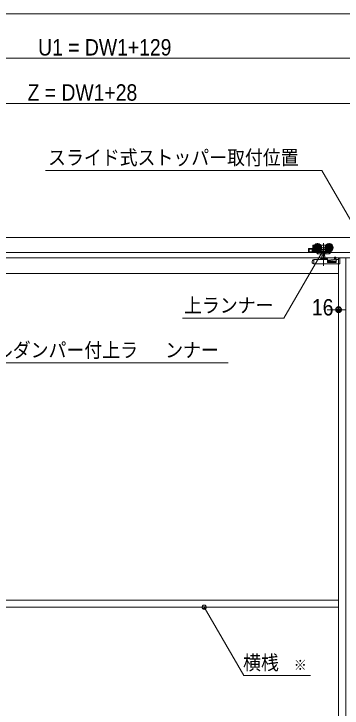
# Model space of a CAD drawing. Units: millimetres, scale not verified. Extents: x -6062 to 6062, y -3045 to 3045.
# Drawn here: x -4328 to -3596, y -601 to 950 of the extents above; entities that cross this region are included whole.
import ezdxf
from ezdxf.enums import TextEntityAlignment as Align

# ---------------------------------------------------------------- set-up
doc = ezdxf.new("R2010")
doc.units = ezdxf.units.MM
doc.header["$LTSCALE"] = 20
for name, color, linetype, lineweight in [('0-0_2寸法-2', 7, 'Continuous', 9), ('0-1_0', 7, 'Continuous', 9), ('0-2_2寸法-1', 7, 'Continuous', 9), ('0-3_2寸法-3', 7, 'Continuous', 9), ('0-4_3一般', 7, 'Continuous', 9)]:
    doc.layers.add(name, color=color, linetype=linetype, lineweight=lineweight)
doc.styles.add('ＭＳ ゴシック', font='')
doc.styles.add('ＭＳ Ｐゴシック', font='')
doc.styles.get('ＭＳ ゴシック').set_extended_font_data('MS Gothic')
doc.styles.get('ＭＳ Ｐゴシック').set_extended_font_data('MS PGothic')

# ---------------------------------------------------------------- blocks, each defined once
blk = doc.blocks.new('_Dot')
at = {"layer": '0-1_0'}
for p, q in [((-10, 0), (-20, 0)), ((9.78, 2), (-9.78, 2)), ((7.99, 6), (-7.99, 6)), ((9.16, -3.98), (-9.16, -3.98)), ((6, -7.98), (-6, -7.98))]:
    blk.add_line(p, q, dxfattribs=at)
for points in [[(10, 0), (9.92, 1.25), (9.69, 2.49), (9.3, 3.68), (8.76, 4.82), (8.09, 5.88), (7.29, 6.85), (6.37, 7.71), (5.36, 8.44), (4.26, 9.05), (3.09, 9.51), (1.87, 9.82), (0.63, 9.98), (-0.63, 9.98), (-1.87, 9.82), (-3.09, 9.51), (-4.26, 9.05), (-5.36, 8.44), (-6.37, 7.71), (-7.29, 6.85), (-8.09, 5.88), (-8.76, 4.82), (-9.3, 3.68), (-9.69, 2.49), (-9.92, 1.25), (-10, 0), (0, 0)], [(-10, 0), (-9.92, -1.25), (-9.69, -2.49), (-9.3, -3.68), (-8.76, -4.82), (-8.09, -5.88), (-7.29, -6.85), (-6.37, -7.71), (-5.36, -8.44), (-4.26, -9.05), (-3.09, -9.51), (-1.87, -9.82), (-0.63, -9.98), (0.63, -9.98), (1.87, -9.82), (3.09, -9.51), (4.26, -9.05), (5.36, -8.44), (6.37, -7.71), (7.29, -6.85), (8.09, -5.88), (8.76, -4.82), (9.3, -3.68), (9.69, -2.49), (9.92, -1.25), (10, 0), (0, 0)]]:
    blk.add_lwpolyline(points, close=True, dxfattribs=at)
blk = doc.blocks.new('グループ-4')
at = {"layer": '0-4_3一般'}
blk.add_line((13056.5, 9000), (-61863.5, 9000), dxfattribs=at)
blk = doc.blocks.new('グループ-5')
at = {"layer": '0-4_3一般'}
for p, q in [((-37258, 8750), (-37258, 8354)), ((-36998, 8758.4), (-36998, 7738.4)), ((-36738, 8750), (-36738, 8354)), ((-37668, 8492), (-37668, 8362)), ((-37648, 8512), (-37488, 8512)), ((-37638, 8482), (-37498, 8482)), ((-37638, 8372), (-37638, 8482)), ((-37501.6, 8372), (-37501.6, 8482)), ((-37498, 8482), (-37498, 8372)), ((-37468, 8352), (-37468, 8652)), ((-37400.5, 8662), (-37458, 8662)), ((-37456, 8552), (-37060, 8552)), ((-37438, 8372), (-37438, 8412)), ((-37438, 8412), (-37371.1, 8412)), ((-37436, 8622), (-37436, 8578.7)), ((-37436, 8525.2), (-37436, 8452)), ((-37419.2, 8632), (-37426, 8632)), ((-37426, 8442), (-37400.5, 8442)), ((-37341.8, 8392.7), (-37328.4, 8372)), ((-37098, 8662), (-37115.5, 8662)), ((-37107.8, 8452.4), (-37108, 8452.5)), ((-37098, 8662), (-37098, 8659.3)), ((-36898, 8662), (-37098, 8662)), ((-37098, 8659.3), (-37098, 8654.4)), ((-37098, 8654.4), (-37098, 8634.4)), ((-37098, 8449.5), (-37098, 8398)), ((-36936, 8552), (-36540, 8552)), ((-36880.5, 8662), (-36898, 8662)), ((-36898, 8659.3), (-36898, 8662)), ((-36898, 8654.4), (-36898, 8659.3)), ((-36898, 8634.4), (-36898, 8654.4)), ((-36898, 8398), (-36898, 8449.5)), ((-36898, 8398), (-36888, 8398)), ((-36888.2, 8452.4), (-36888, 8452.5)), ((-36671.2, 8366.5), (-36654.2, 8392.7)), ((-36632.5, 8406.1), (-36629, 8403.9)), ((-37468, 8342), (-37648, 8342)), ((-37498, 8372), (-37638, 8372)), ((-37328.4, 8372), (-37438, 8372)), ((-37318.9, 8342), (-37297, 8342)), ((-37308.9, 8362), (-37286.1, 8362)), ((-37308.9, 8352), (-37308.9, 8362)), ((-37308.9, 8342), (-37266.4, 8276.5)), ((-37295.1, 8375.8), (-37292.6, 8372)), ((-37286.1, 8362), (-37292.6, 8372)), ((-37286.1, 8362), (-37234.2, 8282)), ((-37280.7, 8362), (-37070, 8362)), ((-37258, 8272), (-37227.7, 8272)), ((-37227.7, 8272), (-37234.2, 8282)), ((-37222.2, 8272), (-37227.7, 8272)), ((-37222.2, 8272), (-37096, 8272)), ((-37101.9, 8362), (-37101.9, 8282)), ((-37096.3, 8272), (-37096, 8272)), ((-36910, 8080), (-37086, 8080)), ((-37061, 8190), (-36935, 8190)), ((-37061, 8080), (-37061, 8190)), ((-37054.3, 8371.5), (-37054.2, 8372)), ((-37054.2, 8282), (-37054.2, 8372)), ((-37051.9, 8272.1), (-37051.7, 8272)), ((-37047.5, 8190), (-37047.5, 8272)), ((-36948.5, 8272), (-36948.5, 8190)), ((-36944.1, 8272.1), (-36944.3, 8272)), ((-36944.3, 8272), (-36900, 8272)), ((-36941.8, 8372), (-36941.8, 8282)), ((-36935, 8190), (-36935, 8080)), ((-36926.5, 8362), (-36926, 8362)), ((-36926, 8362), (-36679.6, 8362)), ((-36900, 8272), (-36743.4, 8272)), ((-36899.7, 8272), (-36900, 8272)), ((-36894.1, 8362), (-36894.1, 8282)), ((-36797.8, 8362), (-36719.2, 8310.9)), ((-36686, 8362), (-36719.2, 8310.9)), ((-36718.8, 8311.1), (-36719.2, 8310.9)), ((-36694.4, 8303.3), (-36707, 8311.4)), ((-36502, 8092), (-36502, 8040.2)), ((-36494.6, 8118.6), (-36494.3, 8119.2)), ((-36482.4, 8124.7), (-36482, 8124.7)), ((-36482, 8124.7), (-36442.4, 8124.7)), ((-36442, 8122.8), (-36442, 8124.4)), ((-36442, 8124.4), (-36442, 8124.4)), ((-36442, 8116), (-36442, 8122.8)), ((-36442, 8062.3), (-36442, 8116)), ((-12320, 8100), (-36320, 8100)), ((-36320, 8100), (-36320, -37740)), ((-36320, -37740), (-36320, 8100)), ((-36258, 8086), (-36318, 8086)), ((-36258, 7826), (-36258, 8086)), ((-36256, 8084), (-36258, 8084)), ((-36256, 8074), (-36256, 8084)), ((-36256, 8074), (-36256, 7860)), ((-37498, 7930.5), (-37498, 7860)), ((-37498, 7860), (-37472.6, 7860)), ((-37472.6, 7860), (-37472.6, 7846.5)), ((-37472.6, 7846.5), (-37437.4, 7833.3)), ((-37437.4, 8008.7), (-37446.1, 8005.4)), ((-37437.4, 8008.7), (-37427.5, 8012.4)), ((-37418, 7826), (-37437.4, 7833.3)), ((-37419.7, 8015.3), (-37427.5, 8012.4)), ((-37418, 8006.3), (-37418, 8006)), ((-37418, 8006), (-37418, 7826)), ((-36258, 7826), (-37418, 7826)), ((-36828, 8016), (-37416.2, 8016)), ((-37118, 8046), (-37118, 8026)), ((-37051.3, 8056), (-37108, 8056)), ((-37051.3, 8056), (-36944.7, 8056)), ((-36828, 8056), (-36944.7, 8056)), ((-36818, 8026), (-36818, 8046)), ((-36522, 8027.6), (-36818, 7996)), ((-36818, 8026), (-36818, 8006)), ((-36818, 7888), (-36818, 8006)), ((-36818, 7926), (-36418, 7926)), ((-36818, 7888), (-36418, 7888)), ((-36800.1, 7963.7), (-36442, 8002)), ((-36472, 8059.1), (-36522, 8027.6)), ((-36442, 8062.3), (-36472, 8059.1)), ((-36442, 8002), (-36442, 8062.3)), ((-36418, 7888), (-36418, 7996)), ((-36320, 7400), (-59680, 7400)), ((-59680, -7200), (-36320, -7200)), ((-59680, -7520), (-36320, -7520))]:
    blk.add_line(p, q, dxfattribs=at)
blk.add_lwpolyline([(-59990, 8340), (11350, 8340), (11350, 9000), (-59990, 9000)], close=True, dxfattribs=at)
for points in [[(-37108, 8398), (-37098, 8398), (-36898, 8398)], [(-37098, 8449.5), (-37098.3, 8449.6), (-37098.5, 8449.7), (-37098.8, 8449.7), (-37099, 8449.8), (-37099.3, 8449.9), (-37099.5, 8449.9), (-37099.8, 8450), (-37100, 8450.1), (-37100.3, 8450.2), (-37100.5, 8450.2), (-37100.8, 8450.3), (-37101, 8450.4), (-37101.3, 8450.5), (-37101.5, 8450.5), (-37101.8, 8450.6), (-37102, 8450.7), (-37102.3, 8450.8), (-37102.5, 8450.8), (-37102.8, 8450.9), (-37103, 8451), (-37103.3, 8451.1), (-37103.5, 8451.1), (-37103.8, 8451.2), (-37104, 8451.3), (-37104.3, 8451.4), (-37104.5, 8451.4), (-37104.8, 8451.5), (-37105, 8451.6), (-37105.3, 8451.7), (-37105.5, 8451.7), (-37105.8, 8451.8), (-37106, 8451.9), (-37106.3, 8452), (-37106.5, 8452), (-37106.8, 8452.1), (-37107, 8452.2), (-37107.3, 8452.3), (-37107.5, 8452.3), (-37107.8, 8452.4)], [(-36898, 8449.5), (-36897.7, 8449.6), (-36897.5, 8449.7), (-36897.2, 8449.7), (-36897, 8449.8), (-36896.7, 8449.9), (-36896.5, 8449.9), (-36896.2, 8450), (-36896, 8450.1), (-36895.7, 8450.2), (-36895.5, 8450.2), (-36895.2, 8450.3), (-36895, 8450.4), (-36894.7, 8450.5), (-36894.5, 8450.5), (-36894.2, 8450.6), (-36894, 8450.7), (-36893.7, 8450.8), (-36893.5, 8450.8), (-36893.2, 8450.9), (-36893, 8451), (-36892.7, 8451.1), (-36892.5, 8451.1), (-36892.2, 8451.2), (-36892, 8451.3), (-36891.7, 8451.4), (-36891.5, 8451.4), (-36891.2, 8451.5), (-36891, 8451.6), (-36890.7, 8451.7), (-36890.5, 8451.7), (-36890.2, 8451.8), (-36890, 8451.9), (-36889.7, 8452), (-36889.5, 8452), (-36889.2, 8452.1), (-36889, 8452.2), (-36888.7, 8452.3), (-36888.5, 8452.3), (-36888.2, 8452.4)], [(-36694.4, 8303.3), (-36644.5, 8380.1), (-36629, 8403.9)], [(-36000, -37740), (-36000, 8100), (-60000, 8100)], [(-37468, 8352), (-37468, 8342), (-37318.9, 8342)], [(-37101.9, 8282), (-37101.9, 8281.7), (-37101.9, 8281.3), (-37101.8, 8281), (-37101.8, 8280.7), (-37101.7, 8280.4), (-37101.7, 8280.1), (-37101.6, 8279.8), (-37101.6, 8279.4), (-37101.5, 8279.1), (-37101.4, 8278.8), (-37101.4, 8278.5), (-37101.3, 8278.2), (-37101.2, 8277.9), (-37101.1, 8277.6), (-37101, 8277.3), (-37100.9, 8276.9), (-37100.8, 8276.6), (-37100.7, 8276.3), (-37100.6, 8276), (-37100.4, 8275.7), (-37100.3, 8275.4), (-37100.2, 8275.1), (-37100, 8274.8), (-37099.8, 8274.6), (-37099.7, 8274.3), (-37099.5, 8274.1), (-37099.3, 8273.8), (-37099.1, 8273.6), (-37098.9, 8273.4), (-37098.7, 8273.2), (-37098.5, 8273), (-37098.2, 8272.9), (-37098, 8272.7), (-37097.7, 8272.6), (-37097.5, 8272.4), (-37097.2, 8272.3), (-37096.9, 8272.2), (-37096.6, 8272.1), (-37096.3, 8272)], [(-37096, 8272), (-37051.7, 8272), (-36944.3, 8272)], [(-37070, 8362), (-37069.5, 8362), (-37069, 8362), (-37068.5, 8362.1), (-37068, 8362.1), (-37067.5, 8362.2), (-37067, 8362.3), (-37066.4, 8362.4), (-37065.9, 8362.5), (-37065.4, 8362.6), (-37064.9, 8362.7), (-37064.4, 8362.8), (-37063.9, 8363), (-37063.4, 8363.1), (-37062.9, 8363.3), (-37062.4, 8363.5), (-37061.9, 8363.7), (-37061.3, 8363.9), (-37060.8, 8364.1), (-37060.3, 8364.3), (-37059.8, 8364.5), (-37059.3, 8364.8), (-37058.8, 8365), (-37058.4, 8365.3), (-37057.9, 8365.6), (-37057.5, 8365.9), (-37057.1, 8366.2), (-37056.8, 8366.5), (-37056.4, 8366.9), (-37056.1, 8367.2), (-37055.8, 8367.6), (-37055.6, 8368), (-37055.3, 8368.4), (-37055.1, 8368.8), (-37054.9, 8369.2), (-37054.8, 8369.6), (-37054.6, 8370.1), (-37054.5, 8370.5), (-37054.4, 8371), (-37054.3, 8371.5)], [(-37054.2, 8282), (-37054.2, 8281.7), (-37054.2, 8281.4), (-37054.2, 8281.2), (-37054.2, 8280.9), (-37054.2, 8280.6), (-37054.2, 8280.3), (-37054.2, 8280.1), (-37054.2, 8279.8), (-37054.2, 8279.5), (-37054.2, 8279.2), (-37054.2, 8278.9), (-37054.2, 8278.7), (-37054.2, 8278.4), (-37054.2, 8278.1), (-37054.1, 8277.8), (-37054.1, 8277.5), (-37054.1, 8277.2), (-37054.1, 8276.9), (-37054.1, 8276.7), (-37054.1, 8276.4), (-37054.1, 8276.1), (-37054.1, 8275.8), (-37054, 8275.5), (-37054, 8275.3), (-37053.9, 8275), (-37053.9, 8274.7), (-37053.8, 8274.5), (-37053.7, 8274.3), (-37053.6, 8274), (-37053.5, 8273.8), (-37053.3, 8273.6), (-37053.2, 8273.4), (-37053, 8273.2), (-37052.9, 8273), (-37052.7, 8272.8), (-37052.5, 8272.6), (-37052.3, 8272.4), (-37052.1, 8272.3), (-37051.9, 8272.1)], [(-36941.8, 8282), (-36941.8, 8281.7), (-36941.8, 8281.4), (-36941.8, 8281.2), (-36941.8, 8280.9), (-36941.8, 8280.6), (-36941.8, 8280.3), (-36941.8, 8280.1), (-36941.8, 8279.8), (-36941.8, 8279.5), (-36941.8, 8279.2), (-36941.8, 8278.9), (-36941.8, 8278.7), (-36941.8, 8278.4), (-36941.8, 8278.1), (-36941.9, 8277.8), (-36941.9, 8277.5), (-36941.9, 8277.2), (-36941.9, 8276.9), (-36941.9, 8276.7), (-36941.9, 8276.4), (-36941.9, 8276.1), (-36941.9, 8275.8), (-36942, 8275.5), (-36942, 8275.3), (-36942.1, 8275), (-36942.1, 8274.7), (-36942.2, 8274.5), (-36942.3, 8274.3), (-36942.4, 8274), (-36942.5, 8273.8), (-36942.7, 8273.6), (-36942.8, 8273.4), (-36943, 8273.2), (-36943.1, 8273), (-36943.3, 8272.8), (-36943.5, 8272.6), (-36943.7, 8272.4), (-36943.9, 8272.3), (-36944.1, 8272.1)], [(-36941.8, 8372), (-36941.7, 8371.5), (-36941.6, 8371), (-36941.5, 8370.5), (-36941.4, 8370.1), (-36941.2, 8369.6), (-36941.1, 8369.2), (-36940.9, 8368.8), (-36940.7, 8368.4), (-36940.4, 8368), (-36940.2, 8367.6), (-36939.9, 8367.2), (-36939.6, 8366.9), (-36939.2, 8366.5), (-36938.9, 8366.2), (-36938.5, 8365.9), (-36938.1, 8365.6), (-36937.6, 8365.3), (-36937.2, 8365), (-36936.7, 8364.8), (-36936.2, 8364.5), (-36935.7, 8364.3), (-36935.2, 8364.1), (-36934.7, 8363.9), (-36934.1, 8363.7), (-36933.6, 8363.5), (-36933.1, 8363.3), (-36932.6, 8363.1), (-36932.1, 8363), (-36931.6, 8362.8), (-36931.1, 8362.7), (-36930.6, 8362.6), (-36930.1, 8362.5), (-36929.6, 8362.4), (-36929, 8362.3), (-36928.5, 8362.2), (-36928, 8362.1), (-36927.5, 8362.1), (-36927, 8362), (-36926.5, 8362)], [(-36894.1, 8282), (-36894.1, 8281.7), (-36894.1, 8281.3), (-36894.2, 8281), (-36894.2, 8280.7), (-36894.3, 8280.4), (-36894.3, 8280.1), (-36894.4, 8279.8), (-36894.4, 8279.4), (-36894.5, 8279.1), (-36894.6, 8278.8), (-36894.6, 8278.5), (-36894.7, 8278.2), (-36894.8, 8277.9), (-36894.9, 8277.6), (-36895, 8277.3), (-36895.1, 8276.9), (-36895.2, 8276.6), (-36895.3, 8276.3), (-36895.4, 8276), (-36895.6, 8275.7), (-36895.7, 8275.4), (-36895.8, 8275.1), (-36896, 8274.8), (-36896.2, 8274.6), (-36896.3, 8274.3), (-36896.5, 8274.1), (-36896.7, 8273.8), (-36896.9, 8273.6), (-36897.1, 8273.4), (-36897.3, 8273.2), (-36897.5, 8273), (-36897.8, 8272.9), (-36898, 8272.7), (-36898.3, 8272.6), (-36898.5, 8272.4), (-36898.8, 8272.3), (-36899.1, 8272.2), (-36899.4, 8272.1), (-36899.7, 8272)], [(-36726.7, 8281.1), (-36708.3, 8309.4), (-36671.2, 8366.5)], [(-36708.3, 8309.4), (-36708.1, 8309.7), (-36708, 8310), (-36707.9, 8310.2), (-36707.8, 8310.5), (-36707.8, 8310.7), (-36707.8, 8311), (-36707.8, 8311.2), (-36707.8, 8311.4), (-36707.9, 8311.5), (-36708, 8311.7), (-36708.2, 8311.8), (-36708.4, 8312), (-36708.6, 8312.1), (-36708.9, 8312.2), (-36709.2, 8312.2), (-36709.5, 8312.3), (-36709.8, 8312.3), (-36710.2, 8312.4), (-36710.6, 8312.4), (-36711.1, 8312.4), (-36711.5, 8312.3), (-36712, 8312.3), (-36712.5, 8312.3), (-36712.9, 8312.2), (-36713.3, 8312.2), (-36713.8, 8312.1), (-36714.2, 8312.1), (-36714.6, 8312), (-36715, 8312), (-36715.4, 8311.9), (-36715.8, 8311.8), (-36716.2, 8311.8), (-36716.6, 8311.7), (-36717, 8311.6), (-36717.4, 8311.5), (-36717.8, 8311.4), (-36718.1, 8311.3), (-36718.5, 8311.2), (-36718.8, 8311.1)], [(-36501.9, 8092.1), (-36501.9, 8092.8), (-36501.8, 8093.5), (-36501.8, 8094.2), (-36501.8, 8094.9), (-36501.7, 8095.6), (-36501.7, 8096.3), (-36501.6, 8097), (-36501.6, 8097.8), (-36501.5, 8098.5), (-36501.4, 8099.2), (-36501.3, 8099.9), (-36501.2, 8100.6), (-36501, 8101.3), (-36500.9, 8102), (-36500.7, 8102.7), (-36500.6, 8103.4), (-36500.4, 8104), (-36500.2, 8104.7), (-36500.1, 8105.4), (-36499.9, 8106.1), (-36499.7, 8106.8), (-36499.4, 8107.5), (-36499.2, 8108.2), (-36499, 8108.9), (-36498.7, 8109.5), (-36498.5, 8110.2), (-36498.3, 8110.9), (-36498, 8111.5), (-36497.7, 8112.2), (-36497.4, 8112.8), (-36497.2, 8113.5), (-36496.9, 8114.1), (-36496.6, 8114.8), (-36496.3, 8115.4), (-36495.9, 8116.1), (-36495.6, 8116.7), (-36495.3, 8117.3), (-36495, 8118), (-36494.6, 8118.6)], [(-36494.2, 8119.2), (-36494.1, 8119.5), (-36493.9, 8119.8), (-36493.7, 8120.1), (-36493.5, 8120.4), (-36493.3, 8120.6), (-36493.1, 8120.9), (-36492.9, 8121.1), (-36492.7, 8121.4), (-36492.4, 8121.6), (-36492.2, 8121.8), (-36491.9, 8122), (-36491.7, 8122.2), (-36491.4, 8122.4), (-36491.1, 8122.6), (-36490.8, 8122.8), (-36490.5, 8122.9), (-36490.1, 8123.1), (-36489.8, 8123.2), (-36489.5, 8123.3), (-36489.1, 8123.4), (-36488.7, 8123.5), (-36488.4, 8123.6), (-36488, 8123.7), (-36487.7, 8123.8), (-36487.3, 8123.9), (-36487, 8124), (-36486.6, 8124.1), (-36486.2, 8124.2), (-36485.9, 8124.2), (-36485.5, 8124.3), (-36485.2, 8124.3), (-36484.8, 8124.4), (-36484.5, 8124.5), (-36484.1, 8124.5), (-36483.8, 8124.5), (-36483.4, 8124.6), (-36483.1, 8124.6), (-36482.7, 8124.6), (-36482.4, 8124.7)], [(-36442.4, 8124.7), (-36442.3, 8124.7), (-36442.3, 8124.7), (-36442.3, 8124.7), (-36442.3, 8124.7), (-36442.3, 8124.7), (-36442.3, 8124.7), (-36442.3, 8124.7), (-36442.3, 8124.7), (-36442.2, 8124.7), (-36442.2, 8124.7), (-36442.2, 8124.7), (-36442.2, 8124.6), (-36442.2, 8124.6), (-36442.2, 8124.6), (-36442.2, 8124.6), (-36442.2, 8124.6), (-36442.2, 8124.6), (-36442.1, 8124.6), (-36442.1, 8124.6), (-36442.1, 8124.6), (-36442.1, 8124.6), (-36442.1, 8124.6), (-36442.1, 8124.6), (-36442.1, 8124.6), (-36442.1, 8124.6), (-36442.1, 8124.5), (-36442.1, 8124.5), (-36442.1, 8124.5), (-36442, 8124.5), (-36442, 8124.5), (-36442, 8124.5), (-36442, 8124.5), (-36442, 8124.5), (-36442, 8124.5), (-36442, 8124.4), (-36442, 8124.4), (-36442, 8124.4), (-36442, 8124.4), (-36442, 8124.4)], [(-36398, 8016), (-36318, 8016), (-36318, 8086)], [(-37427.5, 8012.4), (-37427.2, 8012.3), (-37426.9, 8012.2), (-37426.6, 8012.1), (-37426.3, 8012), (-37426, 8012), (-37425.7, 8011.8), (-37425.4, 8011.7), (-37425.1, 8011.6), (-37424.8, 8011.5), (-37424.5, 8011.4), (-37424.2, 8011.3), (-37423.9, 8011.2), (-37423.6, 8011.1), (-37423.3, 8011), (-37423, 8010.9), (-37422.7, 8010.7), (-37422.4, 8010.6), (-37422.1, 8010.5), (-37421.8, 8010.4), (-37421.5, 8010.2), (-37421.2, 8010.1), (-37420.9, 8010), (-37420.6, 8009.8), (-37420.4, 8009.7), (-37420.1, 8009.5), (-37419.9, 8009.3), (-37419.6, 8009.2), (-37419.4, 8009), (-37419.2, 8008.8), (-37419.1, 8008.5), (-37418.9, 8008.3), (-37418.7, 8008.1), (-37418.6, 8007.9), (-37418.5, 8007.6), (-37418.4, 8007.4), (-37418.3, 8007.1), (-37418.2, 8006.8), (-37418.1, 8006.6), (-37418, 8006.3)], [(-36256, 7860), (-36256.6, 7853.7), (-36258, 7848.8)]]:
    blk.add_lwpolyline(points, dxfattribs=at)
for centre, radius in [((-37258, 8552), 180), ((-37258, 8552), 160), ((-36738, 8552), 180), ((-36738, 8552), 160), ((-37258, 8552), 130), ((-37258, 8552), 126), ((-37258, 8552), 104), ((-37258, 8552), 74), ((-37258, 8552), 60), ((-36738, 8552), 130), ((-36738, 8552), 126), ((-36738, 8552), 104), ((-36738, 8552), 74), ((-36738, 8552), 60)]:
    blk.add_circle(centre, radius, dxfattribs=at)
for centre, radius, start, end in [((-37648, 8492), 20, 90, 180), ((-37488, 8532), 20, 270, 0), ((-37458, 8652), 10, 90, 180), ((-37426, 8622), 10, 90, 180), ((-37416, 8462), 20, 180, 270), ((-37426, 8452), 10, 180, 270), ((-37258, 8552), 190, 327.3631, 32.6369), ((-36738, 8552), 190, 147.3631, 212.6369), ((-37648, 8362), 20, 180, 270), ((-37318.9, 8352), 10, 270, 0), ((-37280.7, 8372), 10, 213, 270), ((-37258, 8282), 10, 213, 270), ((-37222.2, 8282), 10, 213, 270), ((-37086, 8068), 12, 90, 180), ((-37086, 8068), 12, 180, 270), ((-36910, 8068), 12, 0, 90), ((-36910, 8068), 12, 270, 0), ((-36743.4, 8292), 20, 270, 327), ((-36679.6, 8372), 10, 270, 327), ((-37418, 7930.5), 80, 110.55605, 180), ((-37416.2, 8006), 10, 90, 110.55605), ((-37128, 8026), 10, 270, 0), ((-37108, 8046), 10, 90, 180), ((-36828, 8046), 10, 0, 90), ((-36828, 8006), 10, 0, 90), ((-36798, 7943.8), 20, 96.10164, 180), ((-36398, 7996), 20, 90, 180)]:
    blk.add_arc(centre, radius, start, end, dxfattribs=at)
blk = doc.blocks.new('グループ-6')
at = {"layer": '0-4_3一般'}
for name in ['グループ-4', 'グループ-5']:
    blk.add_blockref(name, (0, 0), dxfattribs=at)

msp = doc.modelspace()

# ---------------------------------------------------------------- linework, layer by layer
at = {"layer": '0-0_2寸法-2'}
for p, q in [((-3603.5, 309), (-3603.3, 309)), ((-3616.21, 289), (-3628.92, 289)), ((-3603.5, 289), (-3587.5, 289))]:
    msp.add_line(p, q, dxfattribs=at)
at = {"layer": '0-2_2寸法-1'}
for p, q in [((-1232.21, 950), (-4781.79, 950)), ((-3471.21, 850.89), (-4774.79, 850.89)), ((-3572.21, 750), (-4774.79, 750))]:
    msp.add_line(p, q, dxfattribs=at)
at = {"layer": '0-3_2寸法-3'}
for p, q in [((-3632.51, 423.83), (-3642.29, 423.83)), ((-3633.4, 419.83), (-3641.4, 419.83)), ((-3637.23, 427.83), (-3637.57, 427.83)), ((-3637.23, 427.83), (-3637.57, 427.83)), ((-3903.33, -371.01), (-3903.67, -371.01)), ((-3903.33, -371.01), (-3903.67, -371.01)), ((-3898.61, -375.01), (-3908.39, -375.01)), ((-3899.5, -379.01), (-3907.5, -379.01))]:
    msp.add_line(p, q, dxfattribs=at)
for points in [[(-3549.5, 442), (-3640.72, 600), (-4257.5, 600)], [(-3849.94, 170), (-4448.78, 170), (-4595.02, 423.3)], [(-3951.56, 270), (-3725.64, 270), (-3637.4, 422.84)], [(-3666.16, -528.84), (-3815.26, -528.84), (-3903.5, -376)]]:
    msp.add_lwpolyline(points, dxfattribs=at)
for centre in [(-3637.4, 422.84), (-3637.4, 422.84), (-3903.5, -376), (-3903.5, -376)]:
    msp.add_circle(centre, 5.01, dxfattribs=at)

# ---------------------------------------------------------------- block references
at = {"layer": '0-0_2寸法-2', "xscale": 0.6356201, "yscale": 0.6356201}
msp.add_blockref('_Dot', (-3603.5, 289), dxfattribs=at)
at = {"layer": '0-4_3一般', "xscale": 0.05, "yscale": 0.05}
msp.add_blockref('グループ-6', (-1787.5, 0), dxfattribs=at)

# ---------------------------------------------------------------- texts
at = {"layer": '0-0_2寸法-2', "style": 'ＭＳ Ｐゴシック', "width": 0.9}
msp.add_text('16', height=36.66, dxfattribs=at).set_placement((-3662.83, 265.03), align=Align.BOTTOM_LEFT)
at = {"layer": '0-2_2寸法-1', "style": 'ＭＳ Ｐゴシック', "width": 0.9}
for s, p in [('U1 = DW1+129', (-4274.37, 845.94)), ('Z = DW1+28', (-4297.81, 745.04))]:
    msp.add_text(s, height=36.69, dxfattribs=at).set_placement(p, align=Align.BOTTOM_LEFT)
at = {"layer": '0-3_2寸法-3', "style": 'ＭＳ ゴシック', "width": 0.9}
for s, height, p in [('スライド式ストッパー取付位置', 32.55, (-4252.06, 602.97)), ('上ランナー', 32.55, (-3948.52, 272.77)), ('ダブルダンパー付上ラ', 32.55, (-4450.88, 172.77)), ('ンナー', 32.55, (-3990.57, 172.77)), ('横桟', 32.55, (-3816.61, -525.66)), ('※', 23.31, (-3703.26, -523.88))]:
    msp.add_text(s, height=height, dxfattribs=at).set_placement(p, align=Align.BOTTOM_LEFT)

doc.saveas('drawing.dxf')
